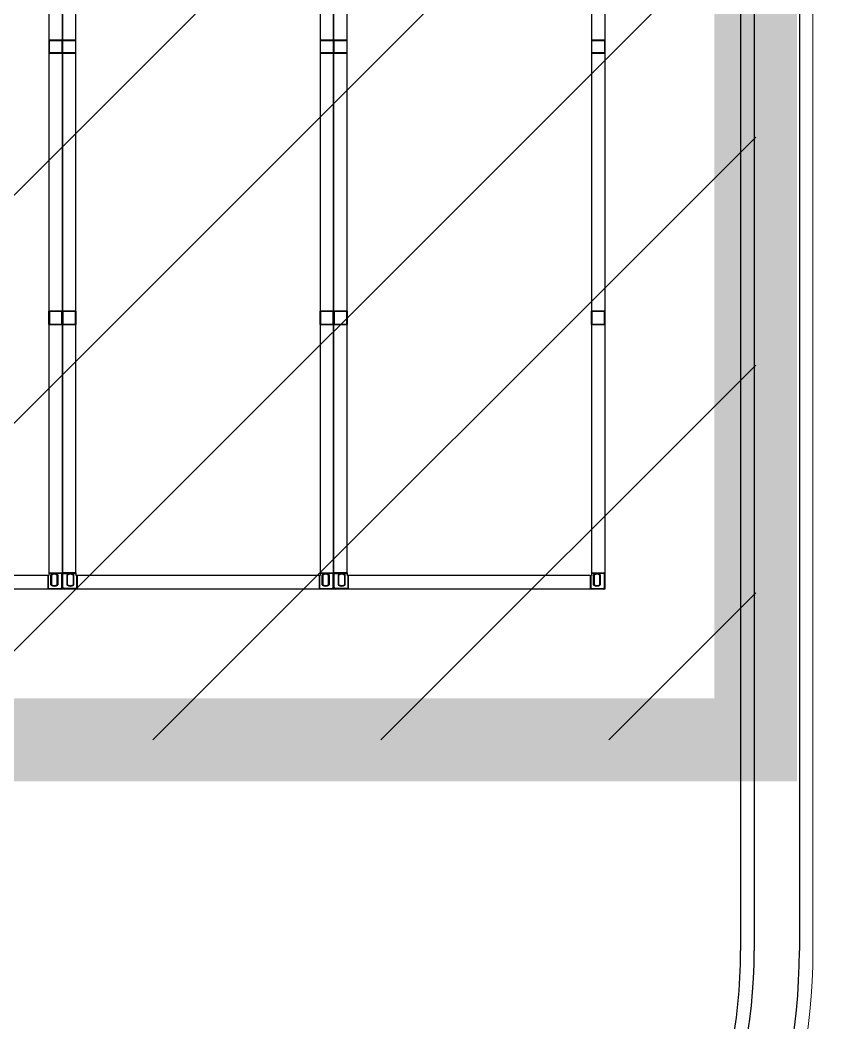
# Model space of a CAD drawing. Header units: millimetres. Extents: x 4080735 to 4152075, y -451436 to -400976.
# Drawn here: x 4148142 to 4148678, y -407695 to -407030 of the extents above; entities that cross this region are included whole.
import ezdxf

# ---------------------------------------------------------------- set-up
doc = ezdxf.new("R2010")
doc.units = ezdxf.units.MM
doc.header["$LTSCALE"] = 60
doc.linetypes.add('CENTER', pattern=[2, 1.25, -0.25, 0.25, -0.25])
doc.layers.add('3', color=3, linetype='Continuous')
doc.layers.add('C_CEN', color=1, linetype='CENTER')
doc.layers.add('DITCH', color=7, linetype='Continuous', lineweight=0)
doc.layers.add('ROAD', color=4, linetype='Continuous', lineweight=0)

# ---------------------------------------------------------------- blocks, each defined once
blk = doc.blocks.new('KEY PLAN_NEW')
at = {"color": 253}
for p, q in [((-806.86, -1495.5), (-806.86, -1788.38)), ((-800.86, -1788.38), (-800.86, -1495.5)), ((-746.86, -1495.5), (-746.86, -1788.38)), ((-740.86, -1788.38), (-740.86, -1495.5)), ((-686.86, -1495.5), (-686.86, -1788.38)), ((-806.86, -1670.44), (-806.86, -1673.44)), ((-806.86, -1670.44), (-803.86, -1670.44)), ((-806.74, -1673.32), (-806.74, -1670.56)), ((-806.74, -1670.56), (-803.98, -1670.56)), ((-803.98, -1670.56), (-803.98, -1673.32)), ((-803.98, -1670.56), (-803.98, -1673.32)), ((-803.86, -1673.44), (-803.86, -1670.44)), ((-803.86, -1670.44), (-803.86, -1673.44)), ((-803.86, -1670.44), (-800.86, -1670.44)), ((-803.74, -1673.32), (-803.74, -1670.56)), ((-803.74, -1670.56), (-800.98, -1670.56)), ((-800.98, -1670.56), (-800.98, -1673.32)), ((-800.98, -1670.56), (-800.98, -1673.32)), ((-800.86, -1673.44), (-800.86, -1670.44)), ((-746.86, -1670.44), (-746.86, -1673.44)), ((-746.86, -1670.44), (-743.86, -1670.44)), ((-746.74, -1673.32), (-746.74, -1670.56)), ((-746.74, -1670.56), (-743.98, -1670.56)), ((-743.98, -1670.56), (-743.98, -1673.32)), ((-743.98, -1670.56), (-743.98, -1673.32)), ((-743.86, -1673.44), (-743.86, -1670.44)), ((-743.86, -1670.44), (-743.86, -1673.44)), ((-743.86, -1670.44), (-740.86, -1670.44)), ((-743.74, -1673.32), (-743.74, -1670.56)), ((-743.74, -1670.56), (-740.98, -1670.56)), ((-740.98, -1670.56), (-740.98, -1673.32)), ((-740.98, -1670.56), (-740.98, -1673.32)), ((-740.86, -1673.44), (-740.86, -1670.44)), ((-686.86, -1670.44), (-686.86, -1673.44)), ((-686.86, -1670.44), (-683.86, -1670.44)), ((-686.74, -1673.32), (-686.74, -1670.56)), ((-686.74, -1670.56), (-683.98, -1670.56)), ((-683.98, -1670.56), (-683.98, -1673.32)), ((-683.98, -1670.56), (-683.98, -1673.32)), ((-683.86, -1673.44), (-683.86, -1670.44)), ((-803.86, -1673.44), (-806.86, -1673.44)), ((-803.98, -1673.32), (-806.74, -1673.32)), ((-800.86, -1673.44), (-803.86, -1673.44)), ((-800.98, -1673.32), (-803.74, -1673.32)), ((-743.86, -1673.44), (-746.86, -1673.44)), ((-743.98, -1673.32), (-746.74, -1673.32)), ((-740.86, -1673.44), (-743.86, -1673.44)), ((-740.98, -1673.32), (-743.74, -1673.32)), ((-683.86, -1673.44), (-686.86, -1673.44)), ((-683.98, -1673.32), (-686.74, -1673.32)), ((-806.86, -1733.44), (-806.86, -1730.44)), ((-803.86, -1730.44), (-806.86, -1730.44)), ((-803.98, -1730.56), (-806.74, -1730.56)), ((-806.74, -1730.56), (-806.74, -1733.32)), ((-803.98, -1733.32), (-803.98, -1730.56)), ((-803.98, -1733.32), (-803.98, -1730.56)), ((-803.86, -1730.44), (-803.86, -1733.44)), ((-803.86, -1733.44), (-803.86, -1730.44)), ((-800.86, -1730.44), (-803.86, -1730.44)), ((-800.98, -1730.56), (-803.74, -1730.56)), ((-803.74, -1730.56), (-803.74, -1733.32)), ((-800.98, -1733.32), (-800.98, -1730.56)), ((-800.98, -1733.32), (-800.98, -1730.56)), ((-800.86, -1730.44), (-800.86, -1733.44)), ((-746.86, -1733.44), (-746.86, -1730.44)), ((-743.86, -1730.44), (-746.86, -1730.44)), ((-743.98, -1730.56), (-746.74, -1730.56)), ((-746.74, -1730.56), (-746.74, -1733.32)), ((-743.98, -1733.32), (-743.98, -1730.56)), ((-743.98, -1733.32), (-743.98, -1730.56)), ((-743.86, -1730.44), (-743.86, -1733.44)), ((-743.86, -1733.44), (-743.86, -1730.44)), ((-740.86, -1730.44), (-743.86, -1730.44)), ((-740.98, -1730.56), (-743.74, -1730.56)), ((-743.74, -1730.56), (-743.74, -1733.32)), ((-740.98, -1733.32), (-740.98, -1730.56)), ((-740.98, -1733.32), (-740.98, -1730.56)), ((-740.86, -1730.44), (-740.86, -1733.44)), ((-686.86, -1733.44), (-686.86, -1730.44)), ((-683.86, -1730.44), (-686.86, -1730.44)), ((-683.98, -1730.56), (-686.74, -1730.56)), ((-686.74, -1730.56), (-686.74, -1733.32)), ((-683.98, -1733.32), (-683.98, -1730.56)), ((-683.98, -1733.32), (-683.98, -1730.56)), ((-683.86, -1730.44), (-683.86, -1733.44)), ((-806.86, -1733.44), (-803.86, -1733.44)), ((-806.74, -1733.32), (-803.98, -1733.32)), ((-803.86, -1733.44), (-800.86, -1733.44)), ((-803.74, -1733.32), (-800.98, -1733.32)), ((-746.86, -1733.44), (-743.86, -1733.44)), ((-746.74, -1733.32), (-743.98, -1733.32)), ((-743.86, -1733.44), (-740.86, -1733.44)), ((-743.74, -1733.32), (-740.98, -1733.32)), ((-686.86, -1733.44), (-683.86, -1733.44)), ((-686.74, -1733.32), (-683.98, -1733.32)), ((-807.1, -1788.94), (-860.62, -1788.94)), ((-807.1, -1788.94), (-806.86, -1788.94)), ((-806.86, -1788.38), (-806.86, -1788.94)), ((-800.86, -1788.38), (-800.86, -1788.94)), ((-800.62, -1788.94), (-800.86, -1788.94)), ((-747.1, -1788.94), (-800.62, -1788.94)), ((-747.1, -1788.94), (-746.86, -1788.94)), ((-746.86, -1788.38), (-746.86, -1788.94)), ((-740.86, -1788.38), (-740.86, -1788.94)), ((-740.62, -1788.94), (-740.86, -1788.94)), ((-687.1, -1788.94), (-740.62, -1788.94)), ((-687.1, -1788.94), (-686.86, -1788.94)), ((-686.86, -1788.38), (-686.86, -1788.94))]:
    blk.add_line(p, q, dxfattribs=at)
at = {"color": 253, "linetype": 'Continuous'}
for p, q in [((-807.1, -1788.94), (-807.1, -1791.94)), ((-806.98, -1788.94), (-806.98, -1791.82)), ((-806.86, -1788.38), (-803.86, -1788.38)), ((-803.98, -1788.5), (-806.86, -1788.5)), ((-806.4, -1791.04), (-806.4, -1788.78)), ((-806.28, -1788.85), (-806.28, -1790.98)), ((-805.01, -1790.98), (-805.01, -1788.85)), ((-804.89, -1788.78), (-804.89, -1791.04)), ((-803.98, -1788.38), (-803.98, -1788.5)), ((-803.98, -1788.5), (-803.86, -1788.5)), ((-803.98, -1791.53), (-803.98, -1788.5)), ((-800.86, -1788.38), (-803.86, -1788.38)), ((-803.74, -1788.5), (-803.86, -1788.5)), ((-803.74, -1788.38), (-803.74, -1788.5)), ((-803.74, -1788.5), (-800.86, -1788.5)), ((-803.74, -1791.53), (-803.74, -1788.5)), ((-802.84, -1788.78), (-802.84, -1791.04)), ((-802.72, -1790.98), (-802.72, -1788.85)), ((-801.45, -1788.85), (-801.45, -1790.98)), ((-801.33, -1791.04), (-801.33, -1788.78)), ((-800.74, -1788.94), (-800.74, -1791.82)), ((-800.62, -1788.94), (-800.62, -1791.94)), ((-747.1, -1788.94), (-747.1, -1791.94)), ((-746.98, -1788.94), (-746.98, -1791.82)), ((-746.86, -1788.38), (-743.86, -1788.38)), ((-743.98, -1788.5), (-746.86, -1788.5)), ((-746.4, -1791.04), (-746.4, -1788.78)), ((-746.28, -1788.85), (-746.28, -1790.98)), ((-745.01, -1790.98), (-745.01, -1788.85)), ((-744.89, -1788.78), (-744.89, -1791.04)), ((-743.98, -1788.38), (-743.98, -1788.5)), ((-743.98, -1788.5), (-743.86, -1788.5)), ((-743.98, -1791.53), (-743.98, -1788.5)), ((-740.86, -1788.38), (-743.86, -1788.38)), ((-743.74, -1788.5), (-743.86, -1788.5)), ((-743.74, -1788.38), (-743.74, -1788.5)), ((-743.74, -1788.5), (-740.86, -1788.5)), ((-743.74, -1791.53), (-743.74, -1788.5)), ((-742.84, -1788.78), (-742.84, -1791.04)), ((-742.72, -1790.98), (-742.72, -1788.85)), ((-741.45, -1788.85), (-741.45, -1790.98)), ((-741.33, -1791.04), (-741.33, -1788.78)), ((-740.74, -1788.94), (-740.74, -1791.82)), ((-740.62, -1788.94), (-740.62, -1791.94)), ((-687.1, -1788.94), (-687.1, -1791.94)), ((-686.98, -1788.94), (-686.98, -1791.82)), ((-686.86, -1788.38), (-683.86, -1788.38)), ((-683.98, -1788.5), (-686.86, -1788.5)), ((-686.4, -1791.04), (-686.4, -1788.78)), ((-686.28, -1788.85), (-686.28, -1790.98)), ((-685.01, -1790.98), (-685.01, -1788.85)), ((-684.89, -1788.78), (-684.89, -1791.04)), ((-683.98, -1788.38), (-683.98, -1788.5)), ((-683.98, -1788.5), (-683.86, -1788.5)), ((-683.98, -1791.53), (-683.98, -1788.5)), ((-807.1, -1791.82), (-806.98, -1791.82)), ((-806.98, -1791.94), (-806.98, -1791.82)), ((-806.98, -1791.82), (-804.27, -1791.82)), ((-804.27, -1791.82), (-804.27, -1791.94)), ((-803.98, -1791.53), (-803.86, -1791.53)), ((-803.98, -1791.82), (-803.98, -1791.82)), ((-803.98, -1791.82), (-803.98, -1791.82)), ((-803.74, -1791.53), (-803.86, -1791.53)), ((-803.74, -1791.82), (-803.74, -1791.82)), ((-803.74, -1791.82), (-803.74, -1791.82)), ((-803.45, -1791.82), (-803.45, -1791.94)), ((-800.74, -1791.82), (-803.45, -1791.82)), ((-800.74, -1791.94), (-800.74, -1791.82)), ((-800.62, -1791.82), (-800.74, -1791.82)), ((-747.1, -1791.82), (-746.98, -1791.82)), ((-746.98, -1791.94), (-746.98, -1791.82)), ((-746.98, -1791.82), (-744.27, -1791.82)), ((-744.27, -1791.82), (-744.27, -1791.94)), ((-743.98, -1791.53), (-743.86, -1791.53)), ((-743.98, -1791.82), (-743.98, -1791.82)), ((-743.98, -1791.82), (-743.98, -1791.82)), ((-743.74, -1791.53), (-743.86, -1791.53)), ((-743.74, -1791.82), (-743.74, -1791.82)), ((-743.74, -1791.82), (-743.74, -1791.82)), ((-743.45, -1791.82), (-743.45, -1791.94)), ((-740.74, -1791.82), (-743.45, -1791.82)), ((-740.74, -1791.94), (-740.74, -1791.82)), ((-740.62, -1791.82), (-740.74, -1791.82)), ((-687.1, -1791.82), (-686.98, -1791.82)), ((-686.98, -1791.94), (-686.98, -1791.82)), ((-686.98, -1791.82), (-684.27, -1791.82)), ((-684.27, -1791.82), (-684.27, -1791.94)), ((-683.98, -1791.53), (-683.86, -1791.53)), ((-683.98, -1791.82), (-683.98, -1791.82)), ((-683.98, -1791.82), (-683.98, -1791.82))]:
    blk.add_line(p, q, dxfattribs=at)
at = {"color": 253}
for points in [[(-863.86, -1491.94), (-803.86, -1491.94), (-803.86, -1791.94), (-863.86, -1791.94)], [(-803.86, -1491.94), (-743.86, -1491.94), (-743.86, -1791.94), (-803.86, -1791.94)], [(-743.86, -1491.94), (-683.86, -1491.94), (-683.86, -1791.94), (-743.86, -1791.94)]]:
    blk.add_lwpolyline(points, close=True, dxfattribs=at)
at = {"color": 253, "linetype": 'Continuous'}
for centre, radius, start, end in [((-805.64, -1789.91), 1.36, 56.2792, 123.7208), ((-805.64, -1789.91), 1.24, 59.1964, 120.8036), ((-803.98, -1788.5), 0.12, 0, 90), ((-803.74, -1788.5), 0.12, 90, 180), ((-802.08, -1789.91), 1.36, 56.2792, 123.7208), ((-802.08, -1789.91), 1.24, 59.1964, 120.8036), ((-745.64, -1789.91), 1.36, 56.2792, 123.7208), ((-745.64, -1789.91), 1.24, 59.1964, 120.8036), ((-743.98, -1788.5), 0.12, 0, 90), ((-743.74, -1788.5), 0.12, 90, 180), ((-742.08, -1789.91), 1.36, 56.2792, 123.7208), ((-742.08, -1789.91), 1.24, 59.1964, 120.8036), ((-685.64, -1789.91), 1.36, 56.2792, 123.7208), ((-685.64, -1789.91), 1.24, 59.1964, 120.8036), ((-683.98, -1788.5), 0.12, 0, 90), ((-806.98, -1791.82), 0.12, 180, 270), ((-805.64, -1789.91), 1.36, 236.2792, 303.7208), ((-805.64, -1789.91), 1.24, 239.1964, 300.8036), ((-804.27, -1791.53), 0.41, 270, 0), ((-804.27, -1791.53), 0.29, 270, 0), ((-803.45, -1791.53), 0.41, 180, 270), ((-803.45, -1791.53), 0.29, 180, 270), ((-802.08, -1789.91), 1.36, 236.2792, 303.7208), ((-802.08, -1789.91), 1.24, 239.1964, 300.8036), ((-800.74, -1791.82), 0.12, 270, 0), ((-746.98, -1791.82), 0.12, 180, 270), ((-745.64, -1789.91), 1.36, 236.2792, 303.7208), ((-745.64, -1789.91), 1.24, 239.1964, 300.8036), ((-744.27, -1791.53), 0.41, 270, 0), ((-744.27, -1791.53), 0.29, 270, 0), ((-743.45, -1791.53), 0.41, 180, 270), ((-743.45, -1791.53), 0.29, 180, 270), ((-742.08, -1789.91), 1.36, 236.2792, 303.7208), ((-742.08, -1789.91), 1.24, 239.1964, 300.8036), ((-740.74, -1791.82), 0.12, 270, 0), ((-686.98, -1791.82), 0.12, 180, 270), ((-685.64, -1789.91), 1.36, 236.2792, 303.7208), ((-685.64, -1789.91), 1.24, 239.1964, 300.8036), ((-684.27, -1791.53), 0.41, 270, 0), ((-684.27, -1791.53), 0.29, 270, 0)]:
    blk.add_arc(centre, radius, start, end, dxfattribs=at)
for points, knots in [([(-806.28, -1788.85), (-806.28, -1788.85, 46), (-806.28, -1788.85, 46), (-806.28, -1788.85, 46), (-806.28, -1788.85, 46), (-806.28, -1788.85, 46), (-806.28, -1788.85, 46), (-806.28, -1788.85, 46), (-806.28, -1788.85, 46), (-806.28, -1788.85, 46), (-806.28, -1788.84, 46), (-806.29, -1788.84, 46), (-806.29, -1788.84, 46), (-806.29, -1788.84, 46), (-806.29, -1788.84, 46), (-806.29, -1788.84, 46), (-806.3, -1788.84, 46), (-806.3, -1788.84, 46), (-806.3, -1788.84, 46), (-806.3, -1788.84, 46), (-806.3, -1788.83, 46), (-806.3, -1788.83, 46), (-806.31, -1788.83, 46), (-806.31, -1788.83, 46), (-806.32, -1788.83, 46), (-806.32, -1788.83, 46), (-806.32, -1788.82, 46), (-806.32, -1788.82, 46), (-806.32, -1788.82, 46), (-806.32, -1788.82, 46), (-806.33, -1788.82, 46), (-806.33, -1788.82, 46), (-806.34, -1788.82, 46), (-806.34, -1788.81, 46), (-806.35, -1788.81, 46), (-806.35, -1788.81, 46), (-806.35, -1788.81, 46), (-806.35, -1788.81, 46), (-806.36, -1788.8, 46), (-806.36, -1788.8, 46), (-806.36, -1788.8, 46), (-806.36, -1788.8, 46), (-806.37, -1788.8, 46), (-806.37, -1788.8, 46), (-806.38, -1788.79, 46), (-806.38, -1788.79, 46), (-806.39, -1788.79, 46), (-806.39, -1788.79, 46), (-806.39, -1788.78, 46), (-806.39, -1788.78, 46), (-806.39, -1788.78, 46), (-806.4, -1788.78, 46), (-806.4, -1788.78, 46), (-806.4, -1788.78, 46)], [0, 0, 0, 0, 0.06206, 0.12459, 0.12459, 0.155854, 0.155854, 0.171487, 0.171487, 0.187119, 0.187119, 0.249648, 0.249648, 0.312178, 0.312178, 0.343442, 0.343442, 0.359075, 0.359075, 0.374707, 0.374707, 0.437236, 0.437236, 0.499766, 0.499766, 0.53103, 0.53103, 0.546663, 0.546663, 0.562295, 0.562295, 0.624824, 0.624824, 0.687353, 0.687353, 0.749883, 0.749883, 0.765515, 0.765515, 0.781147, 0.781147, 0.812412, 0.812412, 0.874941, 0.874941, 0.937471, 0.937471, 0.968735, 0.968735, 0.984368, 0.992184, 0.992184, 1, 1, 1, 1]), ([(-804.89, -1788.78), (-804.89, -1788.78, 46), (-804.89, -1788.78, 46), (-804.89, -1788.78, 46), (-804.89, -1788.78, 46), (-804.89, -1788.78, 46), (-804.89, -1788.79, 46), (-804.9, -1788.79, 46), (-804.9, -1788.79, 46), (-804.91, -1788.79, 46), (-804.91, -1788.8, 46), (-804.92, -1788.8, 46), (-804.92, -1788.8, 46), (-804.92, -1788.8, 46), (-804.93, -1788.8, 46), (-804.93, -1788.8, 46), (-804.93, -1788.81, 46), (-804.93, -1788.81, 46), (-804.93, -1788.81, 46), (-804.94, -1788.81, 46), (-804.94, -1788.81, 46), (-804.95, -1788.82, 46), (-804.95, -1788.82, 46), (-804.96, -1788.82, 46), (-804.96, -1788.82, 46), (-804.96, -1788.82, 46), (-804.96, -1788.82, 46), (-804.96, -1788.82, 46), (-804.97, -1788.83, 46), (-804.97, -1788.83, 46), (-804.97, -1788.83, 46), (-804.97, -1788.83, 46), (-804.98, -1788.83, 46), (-804.98, -1788.83, 46), (-804.99, -1788.84, 46), (-804.99, -1788.84, 46), (-804.99, -1788.84, 46), (-804.99, -1788.84, 46), (-804.99, -1788.84, 46), (-804.99, -1788.84, 46), (-804.99, -1788.84, 46), (-804.99, -1788.84, 46), (-805, -1788.84, 46), (-805, -1788.84, 46), (-805, -1788.85, 46), (-805, -1788.85, 46), (-805, -1788.85, 46), (-805, -1788.85, 46), (-805, -1788.85, 46), (-805, -1788.85, 46), (-805.01, -1788.85, 46), (-805.01, -1788.85, 46), (-805.01, -1788.85, 46), (-805.01, -1788.85, 46)], [0, 0, 0, 0, 0.00782, 0.00782, 0.015639, 0.031279, 0.031279, 0.062557, 0.062557, 0.125114, 0.125114, 0.187671, 0.187671, 0.21895, 0.21895, 0.234589, 0.234589, 0.250228, 0.250228, 0.312785, 0.312785, 0.375342, 0.375342, 0.437899, 0.437899, 0.453538, 0.453538, 0.469178, 0.469178, 0.500456, 0.500456, 0.563013, 0.563013, 0.62557, 0.62557, 0.641209, 0.641209, 0.656849, 0.656849, 0.688127, 0.688127, 0.750684, 0.750684, 0.813241, 0.813241, 0.828881, 0.828881, 0.84452, 0.84452, 0.875798, 0.875798, 0.938355, 1, 1, 1, 1]), ([(-802.84, -1788.78), (-802.84, -1788.78, 46), (-802.84, -1788.78, 46), (-802.83, -1788.78, 46), (-802.83, -1788.78, 46), (-802.83, -1788.78, 46), (-802.83, -1788.79, 46), (-802.83, -1788.79, 46), (-802.82, -1788.79, 46), (-802.82, -1788.79, 46), (-802.81, -1788.8, 46), (-802.81, -1788.8, 46), (-802.8, -1788.8, 46), (-802.8, -1788.8, 46), (-802.8, -1788.8, 46), (-802.8, -1788.8, 46), (-802.79, -1788.81, 46), (-802.79, -1788.81, 46), (-802.79, -1788.81, 46), (-802.79, -1788.81, 46), (-802.78, -1788.81, 46), (-802.78, -1788.82, 46), (-802.77, -1788.82, 46), (-802.77, -1788.82, 46), (-802.76, -1788.82, 46), (-802.76, -1788.82, 46), (-802.76, -1788.82, 46), (-802.76, -1788.82, 46), (-802.76, -1788.83, 46), (-802.76, -1788.83, 46), (-802.75, -1788.83, 46), (-802.75, -1788.83, 46), (-802.74, -1788.83, 46), (-802.74, -1788.83, 46), (-802.74, -1788.84, 46), (-802.74, -1788.84, 46), (-802.74, -1788.84, 46), (-802.74, -1788.84, 46), (-802.73, -1788.84, 46), (-802.73, -1788.84, 46), (-802.73, -1788.84, 46), (-802.73, -1788.84, 46), (-802.73, -1788.84, 46), (-802.72, -1788.84, 46), (-802.72, -1788.85, 46), (-802.72, -1788.85, 46), (-802.72, -1788.85, 46), (-802.72, -1788.85, 46), (-802.72, -1788.85, 46), (-802.72, -1788.85, 46), (-802.72, -1788.85, 46), (-802.72, -1788.85, 46), (-802.72, -1788.85, 46), (-802.72, -1788.85, 46)], [0, 0, 0, 0, 0.00782, 0.00782, 0.015639, 0.031279, 0.031279, 0.062557, 0.062557, 0.125114, 0.125114, 0.187671, 0.187671, 0.21895, 0.21895, 0.234589, 0.234589, 0.250228, 0.250228, 0.312785, 0.312785, 0.375342, 0.375342, 0.437899, 0.437899, 0.453538, 0.453538, 0.469178, 0.469178, 0.500456, 0.500456, 0.563013, 0.563013, 0.62557, 0.62557, 0.641209, 0.641209, 0.656849, 0.656849, 0.688127, 0.688127, 0.750684, 0.750684, 0.813241, 0.813241, 0.828881, 0.828881, 0.84452, 0.84452, 0.875798, 0.875798, 0.938355, 1, 1, 1, 1]), ([(-801.45, -1788.85), (-801.45, -1788.85, 46), (-801.45, -1788.85, 46), (-801.45, -1788.85, 46), (-801.44, -1788.85, 46), (-801.44, -1788.85, 46), (-801.44, -1788.85, 46), (-801.44, -1788.85, 46), (-801.44, -1788.85, 46), (-801.44, -1788.85, 46), (-801.44, -1788.84, 46), (-801.44, -1788.84, 46), (-801.43, -1788.84, 46), (-801.43, -1788.84, 46), (-801.43, -1788.84, 46), (-801.43, -1788.84, 46), (-801.43, -1788.84, 46), (-801.43, -1788.84, 46), (-801.43, -1788.84, 46), (-801.43, -1788.84, 46), (-801.42, -1788.83, 46), (-801.42, -1788.83, 46), (-801.41, -1788.83, 46), (-801.41, -1788.83, 46), (-801.41, -1788.83, 46), (-801.41, -1788.83, 46), (-801.4, -1788.82, 46), (-801.4, -1788.82, 46), (-801.4, -1788.82, 46), (-801.4, -1788.82, 46), (-801.4, -1788.82, 46), (-801.39, -1788.82, 46), (-801.39, -1788.82, 46), (-801.38, -1788.81, 46), (-801.38, -1788.81, 46), (-801.37, -1788.81, 46), (-801.37, -1788.81, 46), (-801.37, -1788.81, 46), (-801.37, -1788.8, 46), (-801.37, -1788.8, 46), (-801.36, -1788.8, 46), (-801.36, -1788.8, 46), (-801.36, -1788.8, 46), (-801.35, -1788.8, 46), (-801.35, -1788.79, 46), (-801.34, -1788.79, 46), (-801.34, -1788.79, 46), (-801.33, -1788.79, 46), (-801.33, -1788.78, 46), (-801.33, -1788.78, 46), (-801.33, -1788.78, 46), (-801.33, -1788.78, 46), (-801.33, -1788.78, 46), (-801.33, -1788.78, 46)], [0, 0, 0, 0, 0.06206, 0.12459, 0.12459, 0.155854, 0.155854, 0.171487, 0.171487, 0.187119, 0.187119, 0.249648, 0.249648, 0.312178, 0.312178, 0.343442, 0.343442, 0.359075, 0.359075, 0.374707, 0.374707, 0.437236, 0.437236, 0.499766, 0.499766, 0.53103, 0.53103, 0.546663, 0.546663, 0.562295, 0.562295, 0.624824, 0.624824, 0.687353, 0.687353, 0.749883, 0.749883, 0.765515, 0.765515, 0.781147, 0.781147, 0.812412, 0.812412, 0.874941, 0.874941, 0.937471, 0.937471, 0.968735, 0.968735, 0.984368, 0.992184, 0.992184, 1, 1, 1, 1]), ([(-746.28, -1788.85), (-746.28, -1788.85, 46), (-746.28, -1788.85, 46), (-746.28, -1788.85, 46), (-746.28, -1788.85, 46), (-746.28, -1788.85, 46), (-746.28, -1788.85, 46), (-746.28, -1788.85, 46), (-746.28, -1788.85, 46), (-746.28, -1788.85, 46), (-746.28, -1788.84, 46), (-746.29, -1788.84, 46), (-746.29, -1788.84, 46), (-746.29, -1788.84, 46), (-746.29, -1788.84, 46), (-746.29, -1788.84, 46), (-746.3, -1788.84, 46), (-746.3, -1788.84, 46), (-746.3, -1788.84, 46), (-746.3, -1788.84, 46), (-746.3, -1788.83, 46), (-746.3, -1788.83, 46), (-746.31, -1788.83, 46), (-746.31, -1788.83, 46), (-746.32, -1788.83, 46), (-746.32, -1788.83, 46), (-746.32, -1788.82, 46), (-746.32, -1788.82, 46), (-746.32, -1788.82, 46), (-746.32, -1788.82, 46), (-746.33, -1788.82, 46), (-746.33, -1788.82, 46), (-746.34, -1788.82, 46), (-746.34, -1788.81, 46), (-746.35, -1788.81, 46), (-746.35, -1788.81, 46), (-746.35, -1788.81, 46), (-746.35, -1788.81, 46), (-746.36, -1788.8, 46), (-746.36, -1788.8, 46), (-746.36, -1788.8, 46), (-746.36, -1788.8, 46), (-746.37, -1788.8, 46), (-746.37, -1788.8, 46), (-746.38, -1788.79, 46), (-746.38, -1788.79, 46), (-746.39, -1788.79, 46), (-746.39, -1788.79, 46), (-746.39, -1788.78, 46), (-746.39, -1788.78, 46), (-746.39, -1788.78, 46), (-746.4, -1788.78, 46), (-746.4, -1788.78, 46), (-746.4, -1788.78, 46)], [0, 0, 0, 0, 0.06206, 0.12459, 0.12459, 0.155854, 0.155854, 0.171487, 0.171487, 0.187119, 0.187119, 0.249648, 0.249648, 0.312178, 0.312178, 0.343442, 0.343442, 0.359075, 0.359075, 0.374707, 0.374707, 0.437236, 0.437236, 0.499766, 0.499766, 0.53103, 0.53103, 0.546663, 0.546663, 0.562295, 0.562295, 0.624824, 0.624824, 0.687353, 0.687353, 0.749883, 0.749883, 0.765515, 0.765515, 0.781147, 0.781147, 0.812412, 0.812412, 0.874941, 0.874941, 0.937471, 0.937471, 0.968735, 0.968735, 0.984368, 0.992184, 0.992184, 1, 1, 1, 1]), ([(-744.89, -1788.78), (-744.89, -1788.78, 46), (-744.89, -1788.78, 46), (-744.89, -1788.78, 46), (-744.89, -1788.78, 46), (-744.89, -1788.78, 46), (-744.89, -1788.79, 46), (-744.9, -1788.79, 46), (-744.9, -1788.79, 46), (-744.91, -1788.79, 46), (-744.91, -1788.8, 46), (-744.92, -1788.8, 46), (-744.92, -1788.8, 46), (-744.92, -1788.8, 46), (-744.93, -1788.8, 46), (-744.93, -1788.8, 46), (-744.93, -1788.81, 46), (-744.93, -1788.81, 46), (-744.93, -1788.81, 46), (-744.94, -1788.81, 46), (-744.94, -1788.81, 46), (-744.95, -1788.82, 46), (-744.95, -1788.82, 46), (-744.96, -1788.82, 46), (-744.96, -1788.82, 46), (-744.96, -1788.82, 46), (-744.96, -1788.82, 46), (-744.96, -1788.82, 46), (-744.97, -1788.83, 46), (-744.97, -1788.83, 46), (-744.97, -1788.83, 46), (-744.97, -1788.83, 46), (-744.98, -1788.83, 46), (-744.98, -1788.83, 46), (-744.99, -1788.84, 46), (-744.99, -1788.84, 46), (-744.99, -1788.84, 46), (-744.99, -1788.84, 46), (-744.99, -1788.84, 46), (-744.99, -1788.84, 46), (-744.99, -1788.84, 46), (-744.99, -1788.84, 46), (-745, -1788.84, 46), (-745, -1788.84, 46), (-745, -1788.85, 46), (-745, -1788.85, 46), (-745, -1788.85, 46), (-745, -1788.85, 46), (-745, -1788.85, 46), (-745, -1788.85, 46), (-745.01, -1788.85, 46), (-745.01, -1788.85, 46), (-745.01, -1788.85, 46), (-745.01, -1788.85, 46)], [0, 0, 0, 0, 0.00782, 0.00782, 0.015639, 0.031279, 0.031279, 0.062557, 0.062557, 0.125114, 0.125114, 0.187671, 0.187671, 0.21895, 0.21895, 0.234589, 0.234589, 0.250228, 0.250228, 0.312785, 0.312785, 0.375342, 0.375342, 0.437899, 0.437899, 0.453538, 0.453538, 0.469178, 0.469178, 0.500456, 0.500456, 0.563013, 0.563013, 0.62557, 0.62557, 0.641209, 0.641209, 0.656849, 0.656849, 0.688127, 0.688127, 0.750684, 0.750684, 0.813241, 0.813241, 0.828881, 0.828881, 0.84452, 0.84452, 0.875798, 0.875798, 0.938355, 1, 1, 1, 1]), ([(-742.84, -1788.78), (-742.84, -1788.78, 46), (-742.84, -1788.78, 46), (-742.83, -1788.78, 46), (-742.83, -1788.78, 46), (-742.83, -1788.78, 46), (-742.83, -1788.79, 46), (-742.83, -1788.79, 46), (-742.82, -1788.79, 46), (-742.82, -1788.79, 46), (-742.81, -1788.8, 46), (-742.81, -1788.8, 46), (-742.8, -1788.8, 46), (-742.8, -1788.8, 46), (-742.8, -1788.8, 46), (-742.8, -1788.8, 46), (-742.79, -1788.81, 46), (-742.79, -1788.81, 46), (-742.79, -1788.81, 46), (-742.79, -1788.81, 46), (-742.78, -1788.81, 46), (-742.78, -1788.82, 46), (-742.77, -1788.82, 46), (-742.77, -1788.82, 46), (-742.76, -1788.82, 46), (-742.76, -1788.82, 46), (-742.76, -1788.82, 46), (-742.76, -1788.82, 46), (-742.76, -1788.83, 46), (-742.76, -1788.83, 46), (-742.75, -1788.83, 46), (-742.75, -1788.83, 46), (-742.74, -1788.83, 46), (-742.74, -1788.83, 46), (-742.74, -1788.84, 46), (-742.74, -1788.84, 46), (-742.74, -1788.84, 46), (-742.74, -1788.84, 46), (-742.73, -1788.84, 46), (-742.73, -1788.84, 46), (-742.73, -1788.84, 46), (-742.73, -1788.84, 46), (-742.73, -1788.84, 46), (-742.72, -1788.84, 46), (-742.72, -1788.85, 46), (-742.72, -1788.85, 46), (-742.72, -1788.85, 46), (-742.72, -1788.85, 46), (-742.72, -1788.85, 46), (-742.72, -1788.85, 46), (-742.72, -1788.85, 46), (-742.72, -1788.85, 46), (-742.72, -1788.85, 46), (-742.72, -1788.85, 46)], [0, 0, 0, 0, 0.00782, 0.00782, 0.015639, 0.031279, 0.031279, 0.062557, 0.062557, 0.125114, 0.125114, 0.187671, 0.187671, 0.21895, 0.21895, 0.234589, 0.234589, 0.250228, 0.250228, 0.312785, 0.312785, 0.375342, 0.375342, 0.437899, 0.437899, 0.453538, 0.453538, 0.469178, 0.469178, 0.500456, 0.500456, 0.563013, 0.563013, 0.62557, 0.62557, 0.641209, 0.641209, 0.656849, 0.656849, 0.688127, 0.688127, 0.750684, 0.750684, 0.813241, 0.813241, 0.828881, 0.828881, 0.84452, 0.84452, 0.875798, 0.875798, 0.938355, 1, 1, 1, 1]), ([(-741.45, -1788.85), (-741.45, -1788.85, 46), (-741.45, -1788.85, 46), (-741.45, -1788.85, 46), (-741.44, -1788.85, 46), (-741.44, -1788.85, 46), (-741.44, -1788.85, 46), (-741.44, -1788.85, 46), (-741.44, -1788.85, 46), (-741.44, -1788.85, 46), (-741.44, -1788.84, 46), (-741.44, -1788.84, 46), (-741.43, -1788.84, 46), (-741.43, -1788.84, 46), (-741.43, -1788.84, 46), (-741.43, -1788.84, 46), (-741.43, -1788.84, 46), (-741.43, -1788.84, 46), (-741.43, -1788.84, 46), (-741.43, -1788.84, 46), (-741.42, -1788.83, 46), (-741.42, -1788.83, 46), (-741.41, -1788.83, 46), (-741.41, -1788.83, 46), (-741.41, -1788.83, 46), (-741.41, -1788.83, 46), (-741.4, -1788.82, 46), (-741.4, -1788.82, 46), (-741.4, -1788.82, 46), (-741.4, -1788.82, 46), (-741.4, -1788.82, 46), (-741.39, -1788.82, 46), (-741.39, -1788.82, 46), (-741.38, -1788.81, 46), (-741.38, -1788.81, 46), (-741.37, -1788.81, 46), (-741.37, -1788.81, 46), (-741.37, -1788.81, 46), (-741.37, -1788.8, 46), (-741.37, -1788.8, 46), (-741.36, -1788.8, 46), (-741.36, -1788.8, 46), (-741.36, -1788.8, 46), (-741.35, -1788.8, 46), (-741.35, -1788.79, 46), (-741.34, -1788.79, 46), (-741.34, -1788.79, 46), (-741.33, -1788.79, 46), (-741.33, -1788.78, 46), (-741.33, -1788.78, 46), (-741.33, -1788.78, 46), (-741.33, -1788.78, 46), (-741.33, -1788.78, 46), (-741.33, -1788.78, 46)], [0, 0, 0, 0, 0.06206, 0.12459, 0.12459, 0.155854, 0.155854, 0.171487, 0.171487, 0.187119, 0.187119, 0.249648, 0.249648, 0.312178, 0.312178, 0.343442, 0.343442, 0.359075, 0.359075, 0.374707, 0.374707, 0.437236, 0.437236, 0.499766, 0.499766, 0.53103, 0.53103, 0.546663, 0.546663, 0.562295, 0.562295, 0.624824, 0.624824, 0.687353, 0.687353, 0.749883, 0.749883, 0.765515, 0.765515, 0.781147, 0.781147, 0.812412, 0.812412, 0.874941, 0.874941, 0.937471, 0.937471, 0.968735, 0.968735, 0.984368, 0.992184, 0.992184, 1, 1, 1, 1]), ([(-686.28, -1788.85), (-686.28, -1788.85, 46), (-686.28, -1788.85, 46), (-686.28, -1788.85, 46), (-686.28, -1788.85, 46), (-686.28, -1788.85, 46), (-686.28, -1788.85, 46), (-686.28, -1788.85, 46), (-686.28, -1788.85, 46), (-686.28, -1788.85, 46), (-686.28, -1788.84, 46), (-686.29, -1788.84, 46), (-686.29, -1788.84, 46), (-686.29, -1788.84, 46), (-686.29, -1788.84, 46), (-686.29, -1788.84, 46), (-686.3, -1788.84, 46), (-686.3, -1788.84, 46), (-686.3, -1788.84, 46), (-686.3, -1788.84, 46), (-686.3, -1788.83, 46), (-686.3, -1788.83, 46), (-686.31, -1788.83, 46), (-686.31, -1788.83, 46), (-686.32, -1788.83, 46), (-686.32, -1788.83, 46), (-686.32, -1788.82, 46), (-686.32, -1788.82, 46), (-686.32, -1788.82, 46), (-686.32, -1788.82, 46), (-686.33, -1788.82, 46), (-686.33, -1788.82, 46), (-686.34, -1788.82, 46), (-686.34, -1788.81, 46), (-686.35, -1788.81, 46), (-686.35, -1788.81, 46), (-686.35, -1788.81, 46), (-686.35, -1788.81, 46), (-686.36, -1788.8, 46), (-686.36, -1788.8, 46), (-686.36, -1788.8, 46), (-686.36, -1788.8, 46), (-686.37, -1788.8, 46), (-686.37, -1788.8, 46), (-686.38, -1788.79, 46), (-686.38, -1788.79, 46), (-686.39, -1788.79, 46), (-686.39, -1788.79, 46), (-686.39, -1788.78, 46), (-686.39, -1788.78, 46), (-686.39, -1788.78, 46), (-686.4, -1788.78, 46), (-686.4, -1788.78, 46), (-686.4, -1788.78, 46)], [0, 0, 0, 0, 0.06206, 0.12459, 0.12459, 0.155854, 0.155854, 0.171487, 0.171487, 0.187119, 0.187119, 0.249648, 0.249648, 0.312178, 0.312178, 0.343442, 0.343442, 0.359075, 0.359075, 0.374707, 0.374707, 0.437236, 0.437236, 0.499766, 0.499766, 0.53103, 0.53103, 0.546663, 0.546663, 0.562295, 0.562295, 0.624824, 0.624824, 0.687353, 0.687353, 0.749883, 0.749883, 0.765515, 0.765515, 0.781147, 0.781147, 0.812412, 0.812412, 0.874941, 0.874941, 0.937471, 0.937471, 0.968735, 0.968735, 0.984368, 0.992184, 0.992184, 1, 1, 1, 1]), ([(-684.89, -1788.78), (-684.89, -1788.78, 46), (-684.89, -1788.78, 46), (-684.89, -1788.78, 46), (-684.89, -1788.78, 46), (-684.89, -1788.78, 46), (-684.89, -1788.79, 46), (-684.9, -1788.79, 46), (-684.9, -1788.79, 46), (-684.91, -1788.79, 46), (-684.91, -1788.8, 46), (-684.92, -1788.8, 46), (-684.92, -1788.8, 46), (-684.92, -1788.8, 46), (-684.93, -1788.8, 46), (-684.93, -1788.8, 46), (-684.93, -1788.81, 46), (-684.93, -1788.81, 46), (-684.93, -1788.81, 46), (-684.94, -1788.81, 46), (-684.94, -1788.81, 46), (-684.95, -1788.82, 46), (-684.95, -1788.82, 46), (-684.96, -1788.82, 46), (-684.96, -1788.82, 46), (-684.96, -1788.82, 46), (-684.96, -1788.82, 46), (-684.96, -1788.82, 46), (-684.97, -1788.83, 46), (-684.97, -1788.83, 46), (-684.97, -1788.83, 46), (-684.97, -1788.83, 46), (-684.98, -1788.83, 46), (-684.98, -1788.83, 46), (-684.99, -1788.84, 46), (-684.99, -1788.84, 46), (-684.99, -1788.84, 46), (-684.99, -1788.84, 46), (-684.99, -1788.84, 46), (-684.99, -1788.84, 46), (-684.99, -1788.84, 46), (-684.99, -1788.84, 46), (-685, -1788.84, 46), (-685, -1788.84, 46), (-685, -1788.85, 46), (-685, -1788.85, 46), (-685, -1788.85, 46), (-685, -1788.85, 46), (-685, -1788.85, 46), (-685, -1788.85, 46), (-685.01, -1788.85, 46), (-685.01, -1788.85, 46), (-685.01, -1788.85, 46), (-685.01, -1788.85, 46)], [0, 0, 0, 0, 0.00782, 0.00782, 0.015639, 0.031279, 0.031279, 0.062557, 0.062557, 0.125114, 0.125114, 0.187671, 0.187671, 0.21895, 0.21895, 0.234589, 0.234589, 0.250228, 0.250228, 0.312785, 0.312785, 0.375342, 0.375342, 0.437899, 0.437899, 0.453538, 0.453538, 0.469178, 0.469178, 0.500456, 0.500456, 0.563013, 0.563013, 0.62557, 0.62557, 0.641209, 0.641209, 0.656849, 0.656849, 0.688127, 0.688127, 0.750684, 0.750684, 0.813241, 0.813241, 0.828881, 0.828881, 0.84452, 0.84452, 0.875798, 0.875798, 0.938355, 1, 1, 1, 1]), ([(-806.28, -1790.98), (-806.28, -1790.98, 46), (-806.28, -1790.98, 46), (-806.28, -1790.98, 46), (-806.28, -1790.98, 46), (-806.28, -1790.98, 46), (-806.28, -1790.98, 46), (-806.28, -1790.98, 46), (-806.28, -1790.98, 46), (-806.28, -1790.98, 46), (-806.28, -1790.98, 46), (-806.29, -1790.98, 46), (-806.29, -1790.99, 46), (-806.29, -1790.99, 46), (-806.29, -1790.99, 46), (-806.29, -1790.99, 46), (-806.3, -1790.99, 46), (-806.3, -1790.99, 46), (-806.3, -1790.99, 46), (-806.3, -1790.99, 46), (-806.3, -1790.99, 46), (-806.3, -1790.99, 46), (-806.31, -1791, 46), (-806.31, -1791, 46), (-806.32, -1791, 46), (-806.32, -1791, 46), (-806.32, -1791, 46), (-806.32, -1791, 46), (-806.32, -1791, 46), (-806.32, -1791, 46), (-806.33, -1791.01, 46), (-806.33, -1791.01, 46), (-806.34, -1791.01, 46), (-806.34, -1791.01, 46), (-806.35, -1791.02, 46), (-806.35, -1791.02, 46), (-806.35, -1791.02, 46), (-806.35, -1791.02, 46), (-806.36, -1791.02, 46), (-806.36, -1791.02, 46), (-806.36, -1791.03, 46), (-806.36, -1791.03, 46), (-806.37, -1791.03, 46), (-806.37, -1791.03, 46), (-806.38, -1791.03, 46), (-806.38, -1791.04, 46), (-806.39, -1791.04, 46), (-806.39, -1791.04, 46), (-806.39, -1791.04, 46), (-806.39, -1791.04, 46), (-806.39, -1791.04, 46), (-806.4, -1791.04, 46), (-806.4, -1791.04, 46), (-806.4, -1791.04, 46)], [0, 0, 0, 0, 0.06206, 0.12459, 0.12459, 0.155854, 0.155854, 0.171487, 0.171487, 0.187119, 0.187119, 0.249648, 0.249648, 0.312178, 0.312178, 0.343442, 0.343442, 0.359075, 0.359075, 0.374707, 0.374707, 0.437236, 0.437236, 0.499766, 0.499766, 0.53103, 0.53103, 0.546663, 0.546663, 0.562295, 0.562295, 0.624824, 0.624824, 0.687353, 0.687353, 0.749883, 0.749883, 0.765515, 0.765515, 0.781147, 0.781147, 0.812412, 0.812412, 0.874941, 0.874941, 0.937471, 0.937471, 0.968735, 0.968735, 0.984368, 0.992184, 0.992184, 1, 1, 1, 1]), ([(-804.89, -1791.04), (-804.89, -1791.04, 46), (-804.89, -1791.04, 46), (-804.89, -1791.04, 46), (-804.89, -1791.04, 46), (-804.89, -1791.04, 46), (-804.89, -1791.04, 46), (-804.9, -1791.04, 46), (-804.9, -1791.04, 46), (-804.91, -1791.03, 46), (-804.91, -1791.03, 46), (-804.92, -1791.03, 46), (-804.92, -1791.03, 46), (-804.92, -1791.03, 46), (-804.93, -1791.02, 46), (-804.93, -1791.02, 46), (-804.93, -1791.02, 46), (-804.93, -1791.02, 46), (-804.93, -1791.02, 46), (-804.94, -1791.02, 46), (-804.94, -1791.01, 46), (-804.95, -1791.01, 46), (-804.95, -1791.01, 46), (-804.96, -1791.01, 46), (-804.96, -1791, 46), (-804.96, -1791, 46), (-804.96, -1791, 46), (-804.96, -1791, 46), (-804.97, -1791, 46), (-804.97, -1791, 46), (-804.97, -1791, 46), (-804.97, -1791, 46), (-804.98, -1790.99, 46), (-804.98, -1790.99, 46), (-804.99, -1790.99, 46), (-804.99, -1790.99, 46), (-804.99, -1790.99, 46), (-804.99, -1790.99, 46), (-804.99, -1790.99, 46), (-804.99, -1790.99, 46), (-804.99, -1790.99, 46), (-804.99, -1790.99, 46), (-805, -1790.98, 46), (-805, -1790.98, 46), (-805, -1790.98, 46), (-805, -1790.98, 46), (-805, -1790.98, 46), (-805, -1790.98, 46), (-805, -1790.98, 46), (-805, -1790.98, 46), (-805.01, -1790.98, 46), (-805.01, -1790.98, 46), (-805.01, -1790.98, 46), (-805.01, -1790.98, 46)], [0, 0, 0, 0, 0.00782, 0.00782, 0.015639, 0.031279, 0.031279, 0.062557, 0.062557, 0.125114, 0.125114, 0.187671, 0.187671, 0.21895, 0.21895, 0.234589, 0.234589, 0.250228, 0.250228, 0.312785, 0.312785, 0.375342, 0.375342, 0.437899, 0.437899, 0.453538, 0.453538, 0.469178, 0.469178, 0.500456, 0.500456, 0.563013, 0.563013, 0.62557, 0.62557, 0.641209, 0.641209, 0.656849, 0.656849, 0.688127, 0.688127, 0.750684, 0.750684, 0.813241, 0.813241, 0.828881, 0.828881, 0.84452, 0.84452, 0.875798, 0.875798, 0.938355, 1, 1, 1, 1]), ([(-802.84, -1791.04), (-802.84, -1791.04, 46), (-802.84, -1791.04, 46), (-802.83, -1791.04, 46), (-802.83, -1791.04, 46), (-802.83, -1791.04, 46), (-802.83, -1791.04, 46), (-802.83, -1791.04, 46), (-802.82, -1791.04, 46), (-802.82, -1791.03, 46), (-802.81, -1791.03, 46), (-802.81, -1791.03, 46), (-802.8, -1791.03, 46), (-802.8, -1791.03, 46), (-802.8, -1791.02, 46), (-802.8, -1791.02, 46), (-802.79, -1791.02, 46), (-802.79, -1791.02, 46), (-802.79, -1791.02, 46), (-802.79, -1791.02, 46), (-802.78, -1791.01, 46), (-802.78, -1791.01, 46), (-802.77, -1791.01, 46), (-802.77, -1791.01, 46), (-802.76, -1791, 46), (-802.76, -1791, 46), (-802.76, -1791, 46), (-802.76, -1791, 46), (-802.76, -1791, 46), (-802.76, -1791, 46), (-802.75, -1791, 46), (-802.75, -1791, 46), (-802.74, -1790.99, 46), (-802.74, -1790.99, 46), (-802.74, -1790.99, 46), (-802.74, -1790.99, 46), (-802.74, -1790.99, 46), (-802.74, -1790.99, 46), (-802.73, -1790.99, 46), (-802.73, -1790.99, 46), (-802.73, -1790.99, 46), (-802.73, -1790.99, 46), (-802.73, -1790.98, 46), (-802.72, -1790.98, 46), (-802.72, -1790.98, 46), (-802.72, -1790.98, 46), (-802.72, -1790.98, 46), (-802.72, -1790.98, 46), (-802.72, -1790.98, 46), (-802.72, -1790.98, 46), (-802.72, -1790.98, 46), (-802.72, -1790.98, 46), (-802.72, -1790.98, 46), (-802.72, -1790.98, 46)], [0, 0, 0, 0, 0.00782, 0.00782, 0.015639, 0.031279, 0.031279, 0.062557, 0.062557, 0.125114, 0.125114, 0.187671, 0.187671, 0.21895, 0.21895, 0.234589, 0.234589, 0.250228, 0.250228, 0.312785, 0.312785, 0.375342, 0.375342, 0.437899, 0.437899, 0.453538, 0.453538, 0.469178, 0.469178, 0.500456, 0.500456, 0.563013, 0.563013, 0.62557, 0.62557, 0.641209, 0.641209, 0.656849, 0.656849, 0.688127, 0.688127, 0.750684, 0.750684, 0.813241, 0.813241, 0.828881, 0.828881, 0.84452, 0.84452, 0.875798, 0.875798, 0.938355, 1, 1, 1, 1]), ([(-801.45, -1790.98), (-801.45, -1790.98, 46), (-801.45, -1790.98, 46), (-801.45, -1790.98, 46), (-801.44, -1790.98, 46), (-801.44, -1790.98, 46), (-801.44, -1790.98, 46), (-801.44, -1790.98, 46), (-801.44, -1790.98, 46), (-801.44, -1790.98, 46), (-801.44, -1790.98, 46), (-801.44, -1790.98, 46), (-801.43, -1790.99, 46), (-801.43, -1790.99, 46), (-801.43, -1790.99, 46), (-801.43, -1790.99, 46), (-801.43, -1790.99, 46), (-801.43, -1790.99, 46), (-801.43, -1790.99, 46), (-801.43, -1790.99, 46), (-801.42, -1790.99, 46), (-801.42, -1790.99, 46), (-801.41, -1791, 46), (-801.41, -1791, 46), (-801.41, -1791, 46), (-801.41, -1791, 46), (-801.4, -1791, 46), (-801.4, -1791, 46), (-801.4, -1791, 46), (-801.4, -1791, 46), (-801.4, -1791.01, 46), (-801.39, -1791.01, 46), (-801.39, -1791.01, 46), (-801.38, -1791.01, 46), (-801.38, -1791.02, 46), (-801.37, -1791.02, 46), (-801.37, -1791.02, 46), (-801.37, -1791.02, 46), (-801.37, -1791.02, 46), (-801.37, -1791.02, 46), (-801.36, -1791.03, 46), (-801.36, -1791.03, 46), (-801.36, -1791.03, 46), (-801.35, -1791.03, 46), (-801.35, -1791.03, 46), (-801.34, -1791.04, 46), (-801.34, -1791.04, 46), (-801.33, -1791.04, 46), (-801.33, -1791.04, 46), (-801.33, -1791.04, 46), (-801.33, -1791.04, 46), (-801.33, -1791.04, 46), (-801.33, -1791.04, 46), (-801.33, -1791.04, 46)], [0, 0, 0, 0, 0.06206, 0.12459, 0.12459, 0.155854, 0.155854, 0.171487, 0.171487, 0.187119, 0.187119, 0.249648, 0.249648, 0.312178, 0.312178, 0.343442, 0.343442, 0.359075, 0.359075, 0.374707, 0.374707, 0.437236, 0.437236, 0.499766, 0.499766, 0.53103, 0.53103, 0.546663, 0.546663, 0.562295, 0.562295, 0.624824, 0.624824, 0.687353, 0.687353, 0.749883, 0.749883, 0.765515, 0.765515, 0.781147, 0.781147, 0.812412, 0.812412, 0.874941, 0.874941, 0.937471, 0.937471, 0.968735, 0.968735, 0.984368, 0.992184, 0.992184, 1, 1, 1, 1]), ([(-746.28, -1790.98), (-746.28, -1790.98, 46), (-746.28, -1790.98, 46), (-746.28, -1790.98, 46), (-746.28, -1790.98, 46), (-746.28, -1790.98, 46), (-746.28, -1790.98, 46), (-746.28, -1790.98, 46), (-746.28, -1790.98, 46), (-746.28, -1790.98, 46), (-746.28, -1790.98, 46), (-746.29, -1790.98, 46), (-746.29, -1790.99, 46), (-746.29, -1790.99, 46), (-746.29, -1790.99, 46), (-746.29, -1790.99, 46), (-746.3, -1790.99, 46), (-746.3, -1790.99, 46), (-746.3, -1790.99, 46), (-746.3, -1790.99, 46), (-746.3, -1790.99, 46), (-746.3, -1790.99, 46), (-746.31, -1791, 46), (-746.31, -1791, 46), (-746.32, -1791, 46), (-746.32, -1791, 46), (-746.32, -1791, 46), (-746.32, -1791, 46), (-746.32, -1791, 46), (-746.32, -1791, 46), (-746.33, -1791.01, 46), (-746.33, -1791.01, 46), (-746.34, -1791.01, 46), (-746.34, -1791.01, 46), (-746.35, -1791.02, 46), (-746.35, -1791.02, 46), (-746.35, -1791.02, 46), (-746.35, -1791.02, 46), (-746.36, -1791.02, 46), (-746.36, -1791.02, 46), (-746.36, -1791.03, 46), (-746.36, -1791.03, 46), (-746.37, -1791.03, 46), (-746.37, -1791.03, 46), (-746.38, -1791.03, 46), (-746.38, -1791.04, 46), (-746.39, -1791.04, 46), (-746.39, -1791.04, 46), (-746.39, -1791.04, 46), (-746.39, -1791.04, 46), (-746.39, -1791.04, 46), (-746.4, -1791.04, 46), (-746.4, -1791.04, 46), (-746.4, -1791.04, 46)], [0, 0, 0, 0, 0.06206, 0.12459, 0.12459, 0.155854, 0.155854, 0.171487, 0.171487, 0.187119, 0.187119, 0.249648, 0.249648, 0.312178, 0.312178, 0.343442, 0.343442, 0.359075, 0.359075, 0.374707, 0.374707, 0.437236, 0.437236, 0.499766, 0.499766, 0.53103, 0.53103, 0.546663, 0.546663, 0.562295, 0.562295, 0.624824, 0.624824, 0.687353, 0.687353, 0.749883, 0.749883, 0.765515, 0.765515, 0.781147, 0.781147, 0.812412, 0.812412, 0.874941, 0.874941, 0.937471, 0.937471, 0.968735, 0.968735, 0.984368, 0.992184, 0.992184, 1, 1, 1, 1]), ([(-744.89, -1791.04), (-744.89, -1791.04, 46), (-744.89, -1791.04, 46), (-744.89, -1791.04, 46), (-744.89, -1791.04, 46), (-744.89, -1791.04, 46), (-744.89, -1791.04, 46), (-744.9, -1791.04, 46), (-744.9, -1791.04, 46), (-744.91, -1791.03, 46), (-744.91, -1791.03, 46), (-744.92, -1791.03, 46), (-744.92, -1791.03, 46), (-744.92, -1791.03, 46), (-744.93, -1791.02, 46), (-744.93, -1791.02, 46), (-744.93, -1791.02, 46), (-744.93, -1791.02, 46), (-744.93, -1791.02, 46), (-744.94, -1791.02, 46), (-744.94, -1791.01, 46), (-744.95, -1791.01, 46), (-744.95, -1791.01, 46), (-744.96, -1791.01, 46), (-744.96, -1791, 46), (-744.96, -1791, 46), (-744.96, -1791, 46), (-744.96, -1791, 46), (-744.97, -1791, 46), (-744.97, -1791, 46), (-744.97, -1791, 46), (-744.97, -1791, 46), (-744.98, -1790.99, 46), (-744.98, -1790.99, 46), (-744.99, -1790.99, 46), (-744.99, -1790.99, 46), (-744.99, -1790.99, 46), (-744.99, -1790.99, 46), (-744.99, -1790.99, 46), (-744.99, -1790.99, 46), (-744.99, -1790.99, 46), (-744.99, -1790.99, 46), (-745, -1790.98, 46), (-745, -1790.98, 46), (-745, -1790.98, 46), (-745, -1790.98, 46), (-745, -1790.98, 46), (-745, -1790.98, 46), (-745, -1790.98, 46), (-745, -1790.98, 46), (-745.01, -1790.98, 46), (-745.01, -1790.98, 46), (-745.01, -1790.98, 46), (-745.01, -1790.98, 46)], [0, 0, 0, 0, 0.00782, 0.00782, 0.015639, 0.031279, 0.031279, 0.062557, 0.062557, 0.125114, 0.125114, 0.187671, 0.187671, 0.21895, 0.21895, 0.234589, 0.234589, 0.250228, 0.250228, 0.312785, 0.312785, 0.375342, 0.375342, 0.437899, 0.437899, 0.453538, 0.453538, 0.469178, 0.469178, 0.500456, 0.500456, 0.563013, 0.563013, 0.62557, 0.62557, 0.641209, 0.641209, 0.656849, 0.656849, 0.688127, 0.688127, 0.750684, 0.750684, 0.813241, 0.813241, 0.828881, 0.828881, 0.84452, 0.84452, 0.875798, 0.875798, 0.938355, 1, 1, 1, 1]), ([(-742.84, -1791.04), (-742.84, -1791.04, 46), (-742.84, -1791.04, 46), (-742.83, -1791.04, 46), (-742.83, -1791.04, 46), (-742.83, -1791.04, 46), (-742.83, -1791.04, 46), (-742.83, -1791.04, 46), (-742.82, -1791.04, 46), (-742.82, -1791.03, 46), (-742.81, -1791.03, 46), (-742.81, -1791.03, 46), (-742.8, -1791.03, 46), (-742.8, -1791.03, 46), (-742.8, -1791.02, 46), (-742.8, -1791.02, 46), (-742.79, -1791.02, 46), (-742.79, -1791.02, 46), (-742.79, -1791.02, 46), (-742.79, -1791.02, 46), (-742.78, -1791.01, 46), (-742.78, -1791.01, 46), (-742.77, -1791.01, 46), (-742.77, -1791.01, 46), (-742.76, -1791, 46), (-742.76, -1791, 46), (-742.76, -1791, 46), (-742.76, -1791, 46), (-742.76, -1791, 46), (-742.76, -1791, 46), (-742.75, -1791, 46), (-742.75, -1791, 46), (-742.74, -1790.99, 46), (-742.74, -1790.99, 46), (-742.74, -1790.99, 46), (-742.74, -1790.99, 46), (-742.74, -1790.99, 46), (-742.74, -1790.99, 46), (-742.73, -1790.99, 46), (-742.73, -1790.99, 46), (-742.73, -1790.99, 46), (-742.73, -1790.99, 46), (-742.73, -1790.98, 46), (-742.72, -1790.98, 46), (-742.72, -1790.98, 46), (-742.72, -1790.98, 46), (-742.72, -1790.98, 46), (-742.72, -1790.98, 46), (-742.72, -1790.98, 46), (-742.72, -1790.98, 46), (-742.72, -1790.98, 46), (-742.72, -1790.98, 46), (-742.72, -1790.98, 46), (-742.72, -1790.98, 46)], [0, 0, 0, 0, 0.00782, 0.00782, 0.015639, 0.031279, 0.031279, 0.062557, 0.062557, 0.125114, 0.125114, 0.187671, 0.187671, 0.21895, 0.21895, 0.234589, 0.234589, 0.250228, 0.250228, 0.312785, 0.312785, 0.375342, 0.375342, 0.437899, 0.437899, 0.453538, 0.453538, 0.469178, 0.469178, 0.500456, 0.500456, 0.563013, 0.563013, 0.62557, 0.62557, 0.641209, 0.641209, 0.656849, 0.656849, 0.688127, 0.688127, 0.750684, 0.750684, 0.813241, 0.813241, 0.828881, 0.828881, 0.84452, 0.84452, 0.875798, 0.875798, 0.938355, 1, 1, 1, 1]), ([(-741.45, -1790.98), (-741.45, -1790.98, 46), (-741.45, -1790.98, 46), (-741.45, -1790.98, 46), (-741.44, -1790.98, 46), (-741.44, -1790.98, 46), (-741.44, -1790.98, 46), (-741.44, -1790.98, 46), (-741.44, -1790.98, 46), (-741.44, -1790.98, 46), (-741.44, -1790.98, 46), (-741.44, -1790.98, 46), (-741.43, -1790.99, 46), (-741.43, -1790.99, 46), (-741.43, -1790.99, 46), (-741.43, -1790.99, 46), (-741.43, -1790.99, 46), (-741.43, -1790.99, 46), (-741.43, -1790.99, 46), (-741.43, -1790.99, 46), (-741.42, -1790.99, 46), (-741.42, -1790.99, 46), (-741.41, -1791, 46), (-741.41, -1791, 46), (-741.41, -1791, 46), (-741.41, -1791, 46), (-741.4, -1791, 46), (-741.4, -1791, 46), (-741.4, -1791, 46), (-741.4, -1791, 46), (-741.4, -1791.01, 46), (-741.39, -1791.01, 46), (-741.39, -1791.01, 46), (-741.38, -1791.01, 46), (-741.38, -1791.02, 46), (-741.37, -1791.02, 46), (-741.37, -1791.02, 46), (-741.37, -1791.02, 46), (-741.37, -1791.02, 46), (-741.37, -1791.02, 46), (-741.36, -1791.03, 46), (-741.36, -1791.03, 46), (-741.36, -1791.03, 46), (-741.35, -1791.03, 46), (-741.35, -1791.03, 46), (-741.34, -1791.04, 46), (-741.34, -1791.04, 46), (-741.33, -1791.04, 46), (-741.33, -1791.04, 46), (-741.33, -1791.04, 46), (-741.33, -1791.04, 46), (-741.33, -1791.04, 46), (-741.33, -1791.04, 46), (-741.33, -1791.04, 46)], [0, 0, 0, 0, 0.06206, 0.12459, 0.12459, 0.155854, 0.155854, 0.171487, 0.171487, 0.187119, 0.187119, 0.249648, 0.249648, 0.312178, 0.312178, 0.343442, 0.343442, 0.359075, 0.359075, 0.374707, 0.374707, 0.437236, 0.437236, 0.499766, 0.499766, 0.53103, 0.53103, 0.546663, 0.546663, 0.562295, 0.562295, 0.624824, 0.624824, 0.687353, 0.687353, 0.749883, 0.749883, 0.765515, 0.765515, 0.781147, 0.781147, 0.812412, 0.812412, 0.874941, 0.874941, 0.937471, 0.937471, 0.968735, 0.968735, 0.984368, 0.992184, 0.992184, 1, 1, 1, 1]), ([(-686.28, -1790.98), (-686.28, -1790.98, 46), (-686.28, -1790.98, 46), (-686.28, -1790.98, 46), (-686.28, -1790.98, 46), (-686.28, -1790.98, 46), (-686.28, -1790.98, 46), (-686.28, -1790.98, 46), (-686.28, -1790.98, 46), (-686.28, -1790.98, 46), (-686.28, -1790.98, 46), (-686.29, -1790.98, 46), (-686.29, -1790.99, 46), (-686.29, -1790.99, 46), (-686.29, -1790.99, 46), (-686.29, -1790.99, 46), (-686.3, -1790.99, 46), (-686.3, -1790.99, 46), (-686.3, -1790.99, 46), (-686.3, -1790.99, 46), (-686.3, -1790.99, 46), (-686.3, -1790.99, 46), (-686.31, -1791, 46), (-686.31, -1791, 46), (-686.32, -1791, 46), (-686.32, -1791, 46), (-686.32, -1791, 46), (-686.32, -1791, 46), (-686.32, -1791, 46), (-686.32, -1791, 46), (-686.33, -1791.01, 46), (-686.33, -1791.01, 46), (-686.34, -1791.01, 46), (-686.34, -1791.01, 46), (-686.35, -1791.02, 46), (-686.35, -1791.02, 46), (-686.35, -1791.02, 46), (-686.35, -1791.02, 46), (-686.36, -1791.02, 46), (-686.36, -1791.02, 46), (-686.36, -1791.03, 46), (-686.36, -1791.03, 46), (-686.37, -1791.03, 46), (-686.37, -1791.03, 46), (-686.38, -1791.03, 46), (-686.38, -1791.04, 46), (-686.39, -1791.04, 46), (-686.39, -1791.04, 46), (-686.39, -1791.04, 46), (-686.39, -1791.04, 46), (-686.39, -1791.04, 46), (-686.4, -1791.04, 46), (-686.4, -1791.04, 46), (-686.4, -1791.04, 46)], [0, 0, 0, 0, 0.06206, 0.12459, 0.12459, 0.155854, 0.155854, 0.171487, 0.171487, 0.187119, 0.187119, 0.249648, 0.249648, 0.312178, 0.312178, 0.343442, 0.343442, 0.359075, 0.359075, 0.374707, 0.374707, 0.437236, 0.437236, 0.499766, 0.499766, 0.53103, 0.53103, 0.546663, 0.546663, 0.562295, 0.562295, 0.624824, 0.624824, 0.687353, 0.687353, 0.749883, 0.749883, 0.765515, 0.765515, 0.781147, 0.781147, 0.812412, 0.812412, 0.874941, 0.874941, 0.937471, 0.937471, 0.968735, 0.968735, 0.984368, 0.992184, 0.992184, 1, 1, 1, 1]), ([(-684.89, -1791.04), (-684.89, -1791.04, 46), (-684.89, -1791.04, 46), (-684.89, -1791.04, 46), (-684.89, -1791.04, 46), (-684.89, -1791.04, 46), (-684.89, -1791.04, 46), (-684.9, -1791.04, 46), (-684.9, -1791.04, 46), (-684.91, -1791.03, 46), (-684.91, -1791.03, 46), (-684.92, -1791.03, 46), (-684.92, -1791.03, 46), (-684.92, -1791.03, 46), (-684.93, -1791.02, 46), (-684.93, -1791.02, 46), (-684.93, -1791.02, 46), (-684.93, -1791.02, 46), (-684.93, -1791.02, 46), (-684.94, -1791.02, 46), (-684.94, -1791.01, 46), (-684.95, -1791.01, 46), (-684.95, -1791.01, 46), (-684.96, -1791.01, 46), (-684.96, -1791, 46), (-684.96, -1791, 46), (-684.96, -1791, 46), (-684.96, -1791, 46), (-684.97, -1791, 46), (-684.97, -1791, 46), (-684.97, -1791, 46), (-684.97, -1791, 46), (-684.98, -1790.99, 46), (-684.98, -1790.99, 46), (-684.99, -1790.99, 46), (-684.99, -1790.99, 46), (-684.99, -1790.99, 46), (-684.99, -1790.99, 46), (-684.99, -1790.99, 46), (-684.99, -1790.99, 46), (-684.99, -1790.99, 46), (-684.99, -1790.99, 46), (-685, -1790.98, 46), (-685, -1790.98, 46), (-685, -1790.98, 46), (-685, -1790.98, 46), (-685, -1790.98, 46), (-685, -1790.98, 46), (-685, -1790.98, 46), (-685, -1790.98, 46), (-685.01, -1790.98, 46), (-685.01, -1790.98, 46), (-685.01, -1790.98, 46), (-685.01, -1790.98, 46)], [0, 0, 0, 0, 0.00782, 0.00782, 0.015639, 0.031279, 0.031279, 0.062557, 0.062557, 0.125114, 0.125114, 0.187671, 0.187671, 0.21895, 0.21895, 0.234589, 0.234589, 0.250228, 0.250228, 0.312785, 0.312785, 0.375342, 0.375342, 0.437899, 0.437899, 0.453538, 0.453538, 0.469178, 0.469178, 0.500456, 0.500456, 0.563013, 0.563013, 0.62557, 0.62557, 0.641209, 0.641209, 0.656849, 0.656849, 0.688127, 0.688127, 0.750684, 0.750684, 0.813241, 0.813241, 0.828881, 0.828881, 0.84452, 0.84452, 0.875798, 0.875798, 0.938355, 1, 1, 1, 1])]:
    blk.add_open_spline(points, degree=3, knots=knots, dxfattribs=at)
at = {"layer": 'C_CEN', "color": 253, "linetype": 'CENTER', "lineweight": -3, "ltscale": 10}
blk.add_arc((-769.86, -1871.94), 192, 270, 359.9999, dxfattribs=at)
at = {"layer": 'DITCH', "color": 253, "lineweight": -3}
for p, q in [((-653.86, -603.47), (-653.86, -1871.94)), ((-650.86, -603.47), (-650.86, -1871.94)), ((-640.86, -603.47), (-640.86, -1871.94))]:
    blk.add_line(p, q, dxfattribs=at)
for radius, end in [(129, 0), (116, 0), (119, 0), (255, 359.3259), (265, 357.1881)]:
    blk.add_arc((-769.86, -1871.94), radius, 270, end, dxfattribs=at)
at = {"layer": 'ROAD', "color": 253}
blk.add_line((-637.86, -603.47), (-637.86, -1871.94), dxfattribs=at)
for radius in [132, 252]:
    blk.add_arc((-769.86, -1871.94), radius, 270, 0, dxfattribs=at)

msp = doc.modelspace()

# ---------------------------------------------------------------- hatches: boundary and pattern name
at = {"layer": '3'}
h = msp.add_hatch(dxfattribs=at)
h.set_pattern_fill('ANSI31', color=256, scale=855.36)
h.set_pattern_definition([(45, (-65702.36, -13536.25), (-75.603857, 75.603857), [])])
h.paths.add_polyline_path([(4145910.29, -405867.36), (4146090.29, -405867.36), (4146090.29, -405507.36), (4146630.29, -405507.36), (4146630.29, -405327.36), (4147730.29, -405327.36), (4147730.29, -405449.76), (4148570.65, -405449.76), (4148570.65, -406047.36), (4148630.29, -406047.36), (4148630.29, -407507.36), (4147379.29, -407507.36), (4147379.29, -407511.86), (4147370.29, -407511.86), (4147370.29, -407687.36), (4146810.29, -407687.36), (4146810.29, -407327.36), (4146450.29, -407327.36), (4146450.29, -406967.36), (4146090.29, -406967.36), (4146090.29, -406607.36), (4145550.29, -406607.36), (4145550.29, -406227.36), (4145910.29, -406227.36)])

# ---------------------------------------------------------------- linework, layer by layer
at = {"layer": '3', "const_width": 55}
msp.add_lwpolyline([(4145910.29, -405867.36), (4146090.29, -405867.36), (4146090.29, -405507.36), (4146630.29, -405507.36), (4146630.29, -405327.36), (4147730.29, -405327.36), (4147730.29, -405449.76), (4148570.65, -405449.76), (4148570.65, -406047.36), (4148630.29, -406047.36), (4148630.29, -407507.36), (4147379.29, -407507.36), (4147379.29, -407511.86), (4147370.29, -407511.86), (4147370.29, -407687.36), (4146810.29, -407687.36), (4146810.29, -407327.36), (4146450.29, -407327.36), (4146450.29, -406967.36), (4146090.29, -406967.36), (4146090.29, -406607.36), (4145550.29, -406607.36), (4145550.29, -406227.36), (4145910.29, -406227.36)], close=True, dxfattribs=at)

# ---------------------------------------------------------------- block references
at = {"xscale": 3, "yscale": 3, "zscale": 3}
msp.add_blockref('KEY PLAN_NEW', (4150581.88, -402031.53), dxfattribs=at)

doc.saveas('drawing.dxf')
